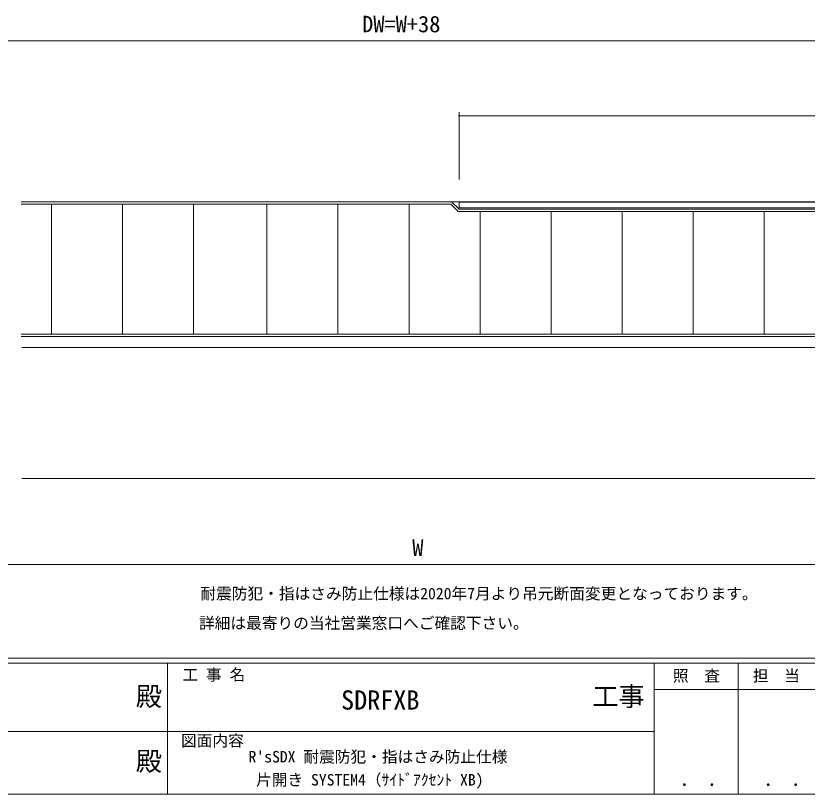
# Model space of a CAD drawing. Units: millimetres on the paper. Extents: x -397 to 397, y -282 to 282.
# Drawn here: x -49.5 to 162.2, y -282.1 to -74 of the extents above; entities that cross this region are included whole.
import ezdxf
from ezdxf.enums import TextEntityAlignment as Align

# ---------------------------------------------------------------- set-up
doc = ezdxf.new("R2010")
doc.units = ezdxf.units.MM
for name, color, linetype, lineweight in [('0-0_0', 4, 'Continuous', 9), ('0-1_USER1', 6, 'Continuous', 9), ('0-2_YKK_ZWAK', 2, 'Continuous', 9), ('0-5_YKK_13', 7, 'Continuous', 9), ('0-6_YKK_D', 7, 'Continuous', 9)]:
    doc.layers.add(name, color=color, linetype=linetype, lineweight=lineweight)
doc.layers.add('0-3_YKK_11', color=3, linetype='Continuous')
doc.styles.add('ＭＳ ゴシック', font='')
doc.styles.get('ＭＳ ゴシック').set_extended_font_data('MS Gothic')

msp = doc.modelspace()

# ---------------------------------------------------------------- linework, layer by layer
at = {"layer": '0-0_0'}
for p, q in [((-48.033, -123.7), (67.092, -123.7)), ((66.843, -124.3), (-48.033, -124.3)), ((-39.908, -124.3), (-39.908, -159.1)), ((-20.908, -124.3), (-20.908, -159.1)), ((-1.908, -124.3), (-1.908, -159.1)), ((17.692, -124.3), (17.692, -159.1)), ((36.692, -124.3), (36.692, -159.1)), ((55.692, -124.3), (55.692, -159.1)), ((68.843, -126.3), (66.843, -124.3)), ((67.092, -123.7), (69.092, -125.7)), ((287.592, -123.8), (69.092, -123.8)), ((69.092, -123.8), (69.092, -125.3)), ((261.092, -126.3), (68.843, -126.3)), ((69.092, -125.3), (287.592, -125.3)), ((69.092, -125.7), (260.692, -125.7)), ((74.692, -126.3), (74.692, -159.1)), ((93.692, -126.3), (93.692, -159.1)), ((112.692, -126.3), (112.692, -159.1)), ((131.692, -126.3), (131.692, -159.1)), ((150.692, -126.3), (150.692, -159.1)), ((-48.033, -159.1), (268.492, -159.1)), ((268.092, -159.7), (-48.033, -159.7))]:
    msp.add_line(p, q, dxfattribs=at)
at = {"layer": '0-1_USER1'}
for p, q in [((269.092, -80.7), (-160.908, -80.7)), ((69.092, -117.7), (69.092, -99.7)), ((269.092, -100.7), (69.092, -100.7)), ((-134.908, -220.7), (251.092, -220.7))]:
    msp.add_line(p, q, dxfattribs=at)
for start, end in [(0, 180), (180, 0)]:
    msp.add_arc((69.092, -100.7), 0.106, start, end, dxfattribs=at)
at = {"layer": '0-2_YKK_ZWAK'}
for p, q in [((301.092, -123.7), (67.092, -123.7)), ((259.692, -162.7), (-47.908, -162.7)), ((258.092, -197.7), (-47.908, -197.7))]:
    msp.add_line(p, q, dxfattribs=at)
at = {"layer": '0-6_YKK_D'}
for p, q in [((376.092, -245.7), (-393.908, -245.7)), ((338.292, -247.1), (-393.908, -247.1)), ((-8.908, -247.1), (-8.908, -282.1)), ((121.292, -247.1), (121.292, -282.1)), ((143.692, -247.1), (143.692, -282.1)), ((189.476, -254.099), (121.292, -254.099)), ((-136.308, -265.299), (-7.508, -265.299)), ((-7.508, -265.299), (121.292, -265.299)), ((-393.908, -282.1), (338.292, -282.1))]:
    msp.add_line(p, q, dxfattribs=at)

# ---------------------------------------------------------------- texts
at = {"layer": '0-1_USER1', "style": 'ＭＳ ゴシック'}
for s, p in [('DW=W+38', (43.152, -79.7)), ('W', (56.557, -219.7))]:
    msp.add_text(s, height=4.399, dxfattribs=at).set_placement(p, align=Align.BOTTOM_LEFT)
at = {"layer": '0-3_YKK_11', "style": 'ＭＳ ゴシック'}
for s, height, p in [('SDRFXB', 5.132, (37.531, -261.024)), ("R'sSDX 耐震防犯・指はさみ防止仕様", 3.079, (12.769, -274.549)), ('片開き SYSTEM4（ｻｲﾄﾞｱｸｾﾝﾄ XB)', 3.079, (14.789, -280.725))]:
    msp.add_text(s, height=height, dxfattribs=at).set_placement(p, align=Align.BOTTOM_LEFT)
at = {"layer": '0-5_YKK_13', "style": 'ＭＳ ゴシック'}
for s, p in [('耐震防犯・指はさみ防止仕様は2020年7月より吊元断面変更となっております。', (-0.115, -230.922)), ('詳細は最寄りの当社営業窓口へご確認下さい。', (-0.488, -238.817))]:
    msp.add_text(s, height=3.079, dxfattribs=at).set_placement(p, align=Align.BOTTOM_LEFT)
at = {"layer": '0-6_YKK_D', "style": 'ＭＳ ゴシック'}
for s, height, p in [('工 事 名', 3.079, (-4.896, -252.633)), ('照  査', 3.079, (126.281, -252.88)), ('担  当', 3.079, (147.646, -252.88)), ('殿', 5.132, (-17.39, -260.056)), ('工事', 5.132, (104.723, -260.056)), ('図面内容', 3.079, (-5.291, -270.248)), ('殿', 5.132, (-17.39, -277.378)), (' ． ．', 3.592, (125.747, -281.046)), (' ． ．', 3.592, (148.147, -281.046))]:
    msp.add_text(s, height=height, dxfattribs=at).set_placement(p, align=Align.BOTTOM_LEFT)

doc.saveas('drawing.dxf')
